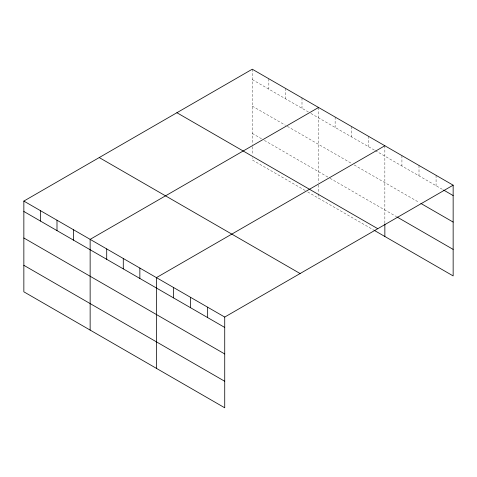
<?xml version="1.0" encoding="UTF-8"?>
<svg xmlns="http://www.w3.org/2000/svg" width="477" height="477" viewBox="0 0 477 477"><rect width="100%" height="100%" fill="white"/><g stroke="black" fill="none" stroke-linecap="round" stroke-linejoin="round"><path stroke-width="0.36" stroke-dasharray="2.38 1.79" d="M252.273 69.207L252.273 144.471M252.273 79.593L308.369 111.976M310.915 113.448L374.654 150.249M375.292 150.619L443.032 189.727M252.273 106.109L285.419 125.242M287.333 126.345L351.71 163.516M354.256 164.988L419.003 202.367M252.273 133.423L261.837 138.944M264.383 140.417L329.398 177.951M330.036 178.32L396.238 216.54M305.179 190.484L252.273 159.938L252.273 157.726M307.731 191.951L373.378 229.854M436.073 175.321L436.073 185.708M419.003 165.465L419.003 175.852M401.926 155.609L401.926 165.996M384.856 145.747L384.856 223.224M368.28 136.183L368.28 146.57M351.71 126.614L351.71 137M335.134 117.044L335.134 127.431M318.564 107.48L318.564 182.745M318.564 184.951L318.564 193.054M318.564 193.793L318.564 198.211M301.995 97.91L301.995 108.297M285.419 88.34L285.419 98.727M268.849 78.777L268.849 89.163M252.273 146.683L252.273 154.781"/><path stroke-width="0.72" d="M23.85 201.085L224.727 317.062L224.727 407.793L23.85 291.817L23.85 201.085L252.273 69.207L453.15 185.183L453.15 275.915L374.016 230.224M318.564 107.48L90.141 239.359L90.141 330.09M384.856 145.747L156.426 277.632L156.426 368.363M224.727 317.062L453.15 185.183M443.664 190.09L453.15 195.57M420.899 203.458L453.15 222.079M396.87 216.904L453.15 249.399M176.895 112.727L377.772 228.704M99.228 157.565L300.105 273.542M23.85 211.472L224.727 327.449M23.85 237.987L224.727 353.964M23.85 265.307L224.727 381.278M384.856 223.963L384.856 236.479M207.65 307.206L207.65 317.593M190.573 297.344L190.573 307.731M173.503 287.488L173.503 297.875M139.856 268.062L139.856 278.449M123.281 258.492L123.281 268.879M106.711 248.928L106.711 259.315M73.565 229.789L73.565 240.175M56.996 220.225L56.996 230.612M40.42 210.655L40.42 221.042"/></g></svg>
